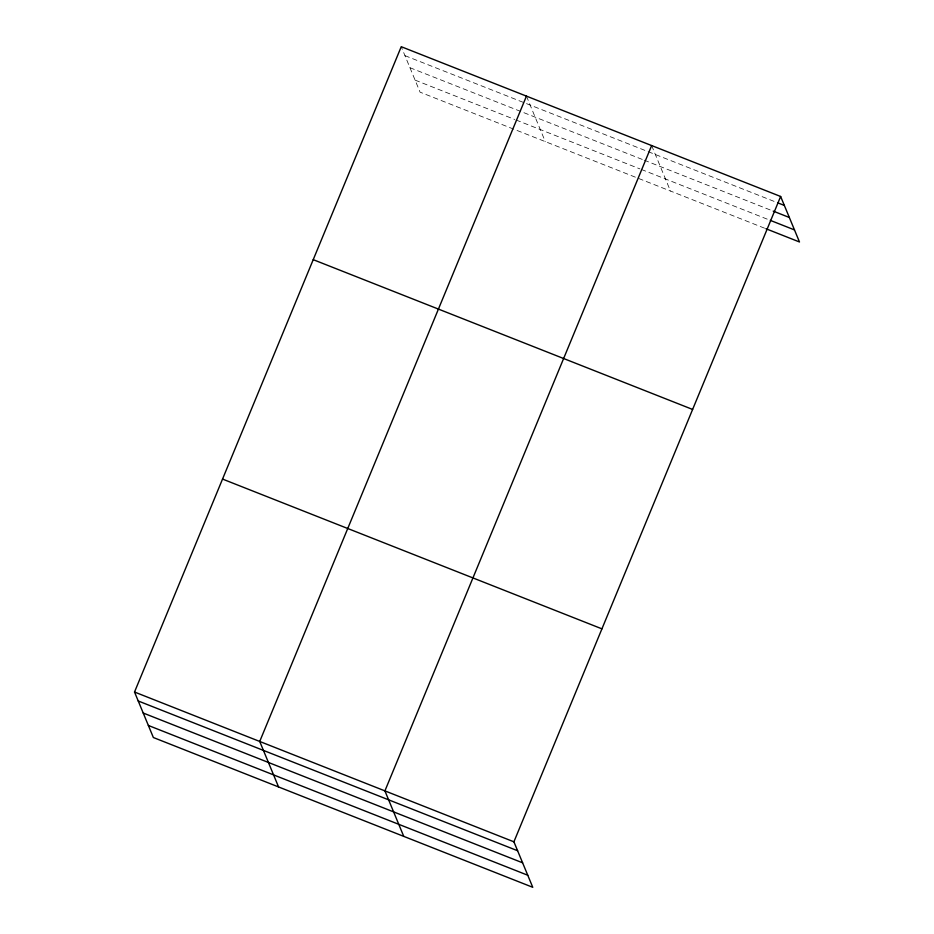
<?xml version="1.0" encoding="UTF-8"?>
<svg xmlns="http://www.w3.org/2000/svg" width="934" height="934" viewBox="0 0 934 934"><rect width="100%" height="100%" fill="white"/><g stroke="black" fill="none" stroke-linecap="round" stroke-linejoin="round"><path stroke-width="0.7" stroke-dasharray="4.67 3.5" d="M404.947 55.643L776.282 202.246M409.944 67.703L642.849 159.656M644.191 160.181L771.869 210.594M415.093 80.126L514.716 119.459M516.058 119.996L639.918 168.891M641.261 169.416L767.62 219.303M764.549 228.176L420.09 92.186L401.246 46.7M651.652 145.552L670.484 191.05M526.449 96.132L545.293 141.618"/><path stroke-width="1.4" d="M780.637 196.479L513.91 841.814L532.754 887.3L153.363 737.521L134.519 692.024L401.246 46.7L780.637 196.479L799.481 241.976L765.892 228.713M526.449 96.132L259.722 741.456L278.565 786.942M651.652 145.552L384.913 790.888L403.757 836.374M777.625 202.783L784.35 205.433M773.224 211.119L789.347 217.494M770.305 220.366L794.484 229.916M313.229 259.664L692.619 409.442M222.537 479.072L601.94 628.851M134.519 692.024L513.91 841.814M138.22 700.979L517.623 850.757M143.217 713.027L522.62 862.818M148.366 725.461L527.757 875.24"/></g></svg>
